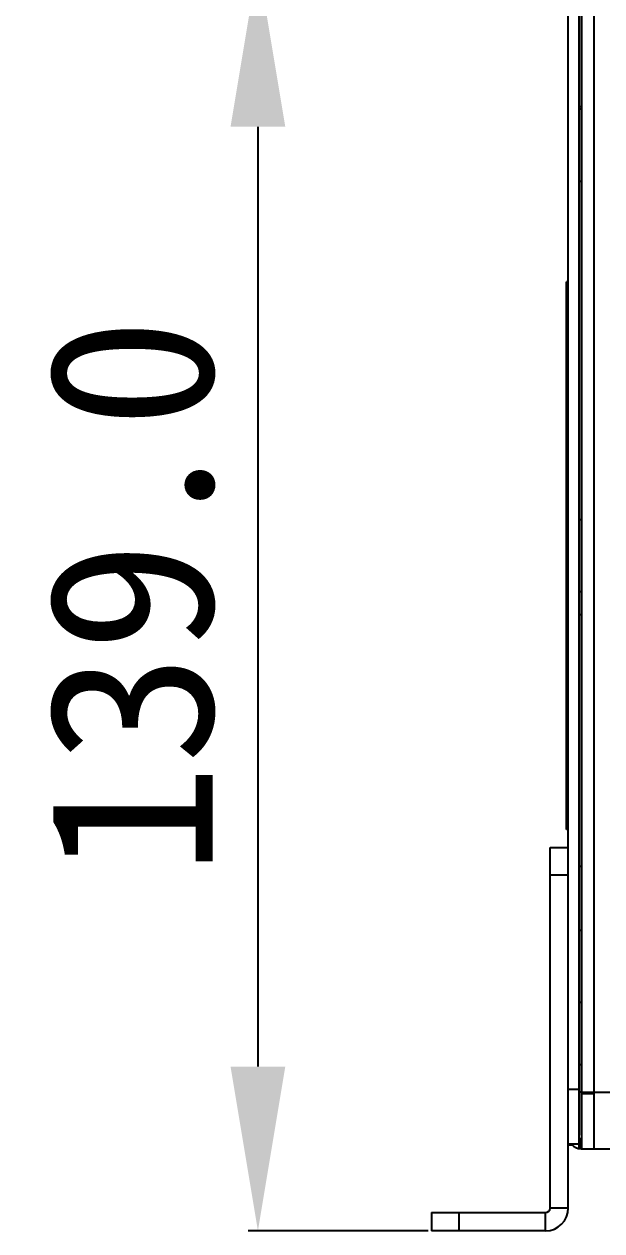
# Model space of a CAD drawing. Header units: millimetres. Extents: x 2890 to 3977, y 86 to 903.
# Drawn here: x 2890 to 2953.3, y 701.1 to 833.3 of the extents above; entities that cross this region are included whole.
import ezdxf

# ---------------------------------------------------------------- set-up
doc = ezdxf.new("R2010")
doc.units = ezdxf.units.MM
for name, color, linetype in [('00_COMPONENTS', 7, 'Continuous'), ('05_ALL_CURVES', 7, 'Continuous'), ('DIM', 2, 'Continuous')]:
    doc.layers.add(name, color=color, linetype=linetype)
doc.styles.get("Standard").update_dxf_attribs({"font": 'simsun.ttc'})
doc.dimstyles.get("Standard").update_dxf_attribs({"dimscale": 6, "dimtxt": 3, "dimasz": 3, "dimexe": 0.18, "dimexo": 0.0625, "dimgap": 0.8, "dimtad": 1, "dimtoh": 1, "dimdec": 1, "dimzin": 0, "dimdsep": 46, "dimtxsty": 'Standard', "dimcen": 0.09, "dimclrd": 256, "dimclre": 256, "dimclrt": 256, "dimadec": 0, "dimazin": 2, "dimtfac": 1, "dimtdec": 1, "dimtofl": 0, "dimtmove": 0, "dimatfit": 3, "dimfxl": 1, "dimtolj": 1, "dimtzin": 0, "dimarcsym": 0})

# ---------------------------------------------------------------- blocks, each defined once
blk = doc.blocks.new('*D42')
at = {"layer": 'Defpoints', "color": 0}
for p in [(2951.14, 840.09), (2915.63, 701.09), (2934.64, 701.09)]:
    blk.add_point(p, dxfattribs=at)
at = {"layer": 'DIM', "lineweight": -2}
for p, q in [((2950.77, 840.09), (2914.55, 840.09)), ((2915.63, 822.09), (2915.63, 719.09)), ((2934.27, 701.09), (2914.55, 701.09))]:
    blk.add_line(p, q, dxfattribs=at)
at = {"layer": 'DIM'}
for points in [[(2918.63, 822.09), (2912.63, 822.09), (2915.63, 840.09)], [(2912.63, 719.09), (2918.63, 719.09), (2915.63, 701.09)]]:
    blk.add_solid(points, dxfattribs=at)
at = {"layer": 'DIM', "insert": (2901.83, 770.59), "char_height": 18, "attachment_point": 5, "rotation": 90}
blk.add_mtext('\\A1;139.0', dxfattribs=at)

msp = doc.modelspace()

# ---------------------------------------------------------------- linework, layer by layer
at = {"layer": '00_COMPONENTS', "color": 3, "linetype": 'Continuous'}
for p, q in [((2952.49, 710.09), (2952.49, 840.09)), ((2949.64, 703.59), (2949.64, 839.59)), ((2951.09, 711.59), (2951.09, 838.59)), ((2951.09, 716.29), (3278.19, 716.29)), ((2951.14, 710.09), (2951.14, 716.09)), ((2952.49, 716.09), (2951.14, 716.09)), ((2951.04, 710.09), (3101.27, 710.09)), ((2947.14, 701.09), (2934.64, 701.09))]:
    msp.add_line(p, q, dxfattribs=at)
at = {"layer": '00_COMPONENTS', "color": 7, "linetype": 'Continuous'}
for p, q in [((2950.84, 710.59), (2950.84, 839.59)), ((2950.84, 824.04), (2951.09, 824.04)), ((2950.84, 816.14), (2951.09, 816.14)), ((2949.44, 745.09), (2949.44, 805.09)), ((2949.64, 805.09), (2949.44, 805.09)), ((2949.64, 803.09), (2949.44, 803.09)), ((2950.84, 779.04), (2951.09, 779.04)), ((2950.84, 771.14), (2951.09, 771.14)), ((2949.64, 767.09), (2949.44, 767.09)), ((2949.64, 764.39), (2949.44, 764.39)), ((2949.64, 746.39), (2949.44, 746.39)), ((2949.64, 745.09), (2949.44, 745.09)), ((2947.64, 703.59), (2947.64, 743.09)), ((2947.64, 743.09), (2949.64, 743.09)), ((2950.84, 741.04), (2951.09, 741.04)), ((2947.64, 740.09), (2949.64, 740.09)), ((2950.84, 734.04), (2951.09, 734.04)), ((2950.84, 726.14), (2951.09, 726.14)), ((2950.84, 716.59), (2949.64, 716.59)), ((2952.49, 716.12), (2951.14, 716.12)), ((2952.29, 716.09), (2952.29, 716.29)), ((2950.84, 710.59), (2949.64, 710.59)), ((2950.06, 710.49), (2949.64, 710.49)), ((2951.04, 710.09), (2951.04, 711.29)), ((2951.04, 711.29), (2951.14, 711.29)), ((2949.64, 703.59), (2947.64, 703.59)), ((2934.64, 703.09), (2934.64, 701.09)), ((2934.64, 703.09), (2947.14, 703.09)), ((2937.64, 703.09), (2937.64, 701.09)), ((2947.14, 701.09), (2947.14, 703.09))]:
    msp.add_line(p, q, dxfattribs=at)
at = {"layer": '00_COMPONENTS', "color": 40, "linetype": 'Continuous'}
for p, q in [((2951.09, 824.29), (2950.84, 824.29)), ((2950.84, 710.09), (2950.84, 710.59))]:
    msp.add_line(p, q, dxfattribs=at)
at = {"layer": '00_COMPONENTS', "color": 2, "linetype": 'Continuous'}
for p, q in [((2951.09, 768.59), (2950.84, 768.59)), ((2951.09, 719.29), (2950.84, 719.29)), ((2951.09, 716.29), (2950.84, 716.29))]:
    msp.add_line(p, q, dxfattribs=at)
at = {"layer": '00_COMPONENTS', "color": 3, "linetype": 'Continuous'}
for centre, radius, start, end in [((2951.04, 711.49), 1.4, 220.2958, 270), ((2947.14, 703.59), 2.5, 270, 0)]:
    msp.add_arc(centre, radius, start, end, dxfattribs=at)
at = {"layer": '00_COMPONENTS', "color": 7, "linetype": 'Continuous'}
msp.add_arc((2947.14, 703.59), 0.5, 270, 0, dxfattribs=at)
at = {"layer": '05_ALL_CURVES', "color": 40, "linetype": 'Continuous'}
msp.add_line((2951.09, 840.09), (2951.09, 710.09), dxfattribs=at)

# ---------------------------------------------------------------- dimensions: what is measured, and where the dimension line sits
at = {"layer": 'DIM'}
dim = msp.add_linear_dim(base=(2915.63, 701.09), p1=(2951.14, 840.09), p2=(2934.64, 701.09), angle=90, dimstyle='Standard', dxfattribs=at)
dim.commit()
dim.dimension.update_dxf_attribs({"geometry": '*D42', "text_midpoint": (2901.83, 770.59)})

doc.saveas('drawing.dxf')
